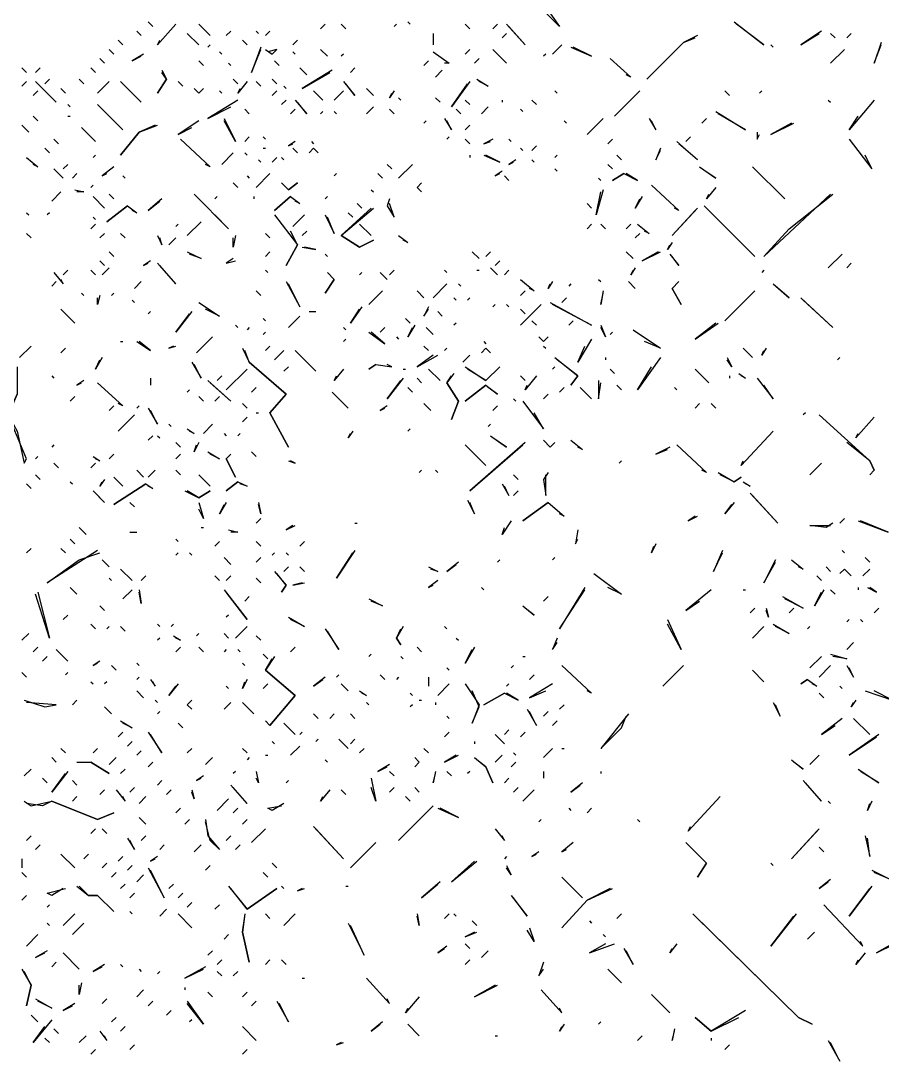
# Model space of a CAD drawing. Extents: x 1 to 2775, y -31 to 2075.
# Drawn here: x 1580.4 to 1642.9, y 536.1 to 611.1 of the extents above; entities that cross this region are included whole.
import ezdxf

# ---------------------------------------------------------------- set-up
doc = ezdxf.new("R2010")
doc.units = 0
doc.layers.add('LINEWORK', color=4, linetype='CONTINUOUS')

msp = doc.modelspace()

# ---------------------------------------------------------------- linework, layer by layer
at = {"layer": 'LINEWORK'}
for points in [[(1617.8333, 612.1667), (1618.6667, 611.8333), (1619.5, 610.6667), (1618, 612.1667)], [(1589.6667, 611), (1590, 610.6667)], [(1591.6667, 610.8333), (1590.3333, 609.3333), (1590.5, 609.6667)], [(1593.3333, 610.8333), (1594.1667, 610)], [(1602.5, 610.8333), (1602.1667, 610.5)], [(1603.6667, 610.8333), (1604, 610.5)], [(1607.6667, 610.8333), (1607.5, 610.6667)], [(1608.5, 611), (1608.6667, 610.8333)], [(1612.6667, 610.8333), (1613, 610.5)], [(1615, 610.8333), (1614.6667, 610.5)], [(1615.6667, 610.8333), (1617, 609.3333), (1615.8333, 610.6667)], [(1632.1667, 611), (1634.3333, 609.3333), (1632.3333, 610.8333)], [(1588.8333, 610.3333), (1589.1667, 610)], [(1592.5, 610.1667), (1593.3333, 609.3333)], [(1595.6667, 610.3333), (1595.3333, 610)], [(1597.5, 610.3333), (1597.6667, 610.1667)], [(1598.5, 610.3333), (1598.1667, 610)], [(1610.3333, 610.1667), (1610.3333, 609.3333)], [(1615.6667, 610.1667), (1615.3333, 609.8333)], [(1629.5, 610), (1628.5, 609.5), (1625.8333, 606.8333), (1628.5, 609.5), (1629.3333, 609.8333)], [(1638.5, 610.3333), (1637, 609.3333), (1638.3333, 610.1667)], [(1639.1667, 610.1667), (1639.5, 609.8333)], [(1640.6667, 610.1667), (1640.3333, 609.8333)], [(1586.8333, 609), (1587.1667, 608.6667)], [(1587.5, 609.6667), (1587.8333, 609.3333)], [(1594.1667, 609.3333), (1594, 609.1667)], [(1596.5, 609.6667), (1596.8333, 609.3333)], [(1597.8333, 609.1667), (1597.1667, 607.3333), (1597.8333, 609)], [(1598.1667, 609), (1598.6667, 608.6667), (1599, 609), (1598.3333, 608.8333)], [(1600.5, 609.6667), (1600.1667, 609.3333)], [(1602.1667, 609), (1602.6667, 608.5)], [(1613, 609), (1612.6667, 608.6667)], [(1614.6667, 609), (1615.6667, 608)], [(1619.6667, 609.3333), (1619, 608.6667)], [(1620.3333, 609.1667), (1621.8333, 608.5), (1620.5, 609.1667)], [(1634.8333, 609.3333), (1635, 609.1667)], [(1640.1667, 609), (1639.1667, 608)], [(1642.8333, 609.5), (1642.3333, 608), (1642.8333, 609.3333)], [(1586.1667, 608.3333), (1586.5, 608)], [(1589.3333, 608.6667), (1588.5, 608.1667), (1589.1667, 608.5)], [(1594.8333, 608.8333), (1595, 608.6667)], [(1600.1667, 608.8333), (1600.3333, 608.6667)], [(1603.8333, 608.6667), (1603.6667, 608.5)], [(1610.3333, 608.8333), (1611.5, 608), (1611.1667, 608)], [(1613.6667, 608.3333), (1613.3333, 608)], [(1618.5, 608.6667), (1618.3333, 608.5)], [(1623.1667, 608.3333), (1624.6667, 607), (1624.3333, 607.1667)], [(1580.5, 607.6667), (1580.8333, 607.3333)], [(1581.8333, 607.6667), (1581.5, 607.3333)], [(1585.5, 607.6667), (1585.8333, 607.3333)], [(1590.6667, 607.5), (1591, 606.8333), (1590.3333, 605.8333), (1591, 606.8333), (1590.6667, 607.3333)], [(1593.3333, 608.1667), (1593.6667, 607.8333)], [(1595.5, 608), (1595.6667, 607.8333)], [(1598.8333, 608.1667), (1599.1667, 607.8333)], [(1600.6667, 607.6667), (1601.1667, 607.1667)], [(1603, 607.5), (1600.8333, 606.1667), (1602.8333, 607.3333)], [(1604.6667, 607.6667), (1604.3333, 607.3333)], [(1610, 608.1667), (1609.6667, 607.8333)], [(1611, 607.5), (1610.5, 607)], [(1582.5, 606.8333), (1582.1667, 606.5)], [(1584.6667, 606.8333), (1585, 606.5)], [(1595.8333, 606.8333), (1596.1667, 606.5)], [(1598.6667, 606.8333), (1599, 606.5)], [(1613.5, 606.8333), (1614.3333, 606.3333), (1613.6667, 606.6667)], [(1580.8333, 606.6667), (1580.5, 606.3333)], [(1581.6667, 606), (1581.3333, 605.6667)], [(1581.5, 606.6667), (1583, 605.1667)], [(1583.3333, 606.1667), (1583.6667, 605.8333)], [(1586.8333, 606.6667), (1586, 605.8333)], [(1587.6667, 606.6667), (1589.1667, 605.1667)], [(1591.8333, 606.6667), (1592.1667, 606.3333)], [(1593, 606.1667), (1593.3333, 605.8333), (1593.6667, 606.1667), (1593.3333, 605.8333)], [(1594.8333, 606), (1595, 605.8333)], [(1596.8333, 606.6667), (1596.1667, 605.8333), (1596.3333, 606.1667)], [(1597.5, 606.6667), (1597.8333, 606.3333)], [(1599, 606), (1598.6667, 605.6667)], [(1599.5, 606.3333), (1599.6667, 606.1667)], [(1601.6667, 606), (1602.3333, 605.3333)], [(1603.8333, 606), (1603.1667, 605.3333)], [(1603.8333, 606.6667), (1604.6667, 605.6667), (1604, 606.5)], [(1605.5, 606.1667), (1606, 605.6667)], [(1607.5, 606), (1607.1667, 605.5), (1607.3333, 605.8333)], [(1613, 606.6667), (1611.6667, 604.8333), (1612.8333, 606.5)], [(1619.1667, 606), (1619.3333, 605.8333)], [(1625.3333, 606), (1623.5, 604.1667)], [(1631.5, 606), (1631.8333, 605.6667)], [(1634.1667, 606), (1634, 605.8333)], [(1596.1667, 605.3333), (1594, 604), (1595.6667, 604.8333)], [(1599.6667, 605.3333), (1599.3333, 605)], [(1600.3333, 605.3333), (1601.1667, 604.3333), (1600.5, 605.1667)], [(1607.8333, 605.5), (1608, 605.3333)], [(1610.5, 605.5), (1610.8333, 605.1667)], [(1612.6667, 605.3333), (1613, 605)], [(1615.3333, 605.3333), (1615.3333, 605.1667)], [(1617.5, 605.3333), (1617.8333, 605)], [(1639, 605.3333), (1639.1667, 605.1667)], [(1642.3333, 605.3333), (1640.5, 603.1667), (1641.1667, 604.1667)], [(1583.8333, 605), (1584, 604.8333)], [(1586, 605), (1587.8333, 603.1667)], [(1596.6667, 604.6667), (1597, 604.3333)], [(1600.3333, 604.6667), (1600, 604.3333)], [(1602.3333, 604.5), (1602.1667, 604.3333)], [(1603.1667, 604.5), (1603.3333, 604.3333)], [(1606, 604.8333), (1605.5, 604.3333)], [(1607.1667, 604.6667), (1607.5, 604.3333)], [(1612, 604.6667), (1612.3333, 604.3333)], [(1614.3333, 604.8333), (1613.8333, 604.3333)], [(1616.6667, 604.6667), (1616.8333, 604.5)], [(1630.8333, 604.5), (1633, 603.1667), (1631, 604.3333)], [(1581.3333, 604.1667), (1581.6667, 603.8333)], [(1583.8333, 604.1667), (1584, 604.1667)], [(1593.3333, 603.8333), (1591.8333, 602.8333), (1592.8333, 603.3333)], [(1595.1667, 604), (1596, 602.3333), (1595.1667, 603.8333)], [(1609.8333, 603.8333), (1609.6667, 603.6667)], [(1611.1667, 604), (1611.6667, 603.1667), (1611.3333, 603.8333)], [(1619.8333, 603.8333), (1620, 603.6667)], [(1622.6667, 604), (1621.5, 602.8333)], [(1626, 604), (1626.5, 603.1667), (1626.1667, 603.8333)], [(1630.1667, 604), (1629.8333, 603.6667)], [(1580.5, 603.5), (1581, 603)], [(1584.8333, 603.3333), (1585.8333, 602.3333)], [(1590.1667, 603.5), (1589, 603), (1587.6667, 601.3333), (1589, 603), (1590.3333, 603.5)], [(1613, 603.5), (1612.6667, 603.1667)], [(1633.8333, 603), (1633.8333, 602.5), (1634, 602.8333)], [(1636.3333, 603.6667), (1634.8333, 602.8333), (1636.5, 603.6667)], [(1582.8333, 602.5), (1583.1667, 602.1667)], [(1592, 602.5), (1594.1667, 600.5), (1593.8333, 600.6667)], [(1597, 602.6667), (1596.6667, 602.3333)], [(1598, 602.6667), (1598.1667, 602.5)], [(1600.3333, 602.3333), (1599.8333, 602), (1600.1667, 602.1667)], [(1601.5, 602.3333), (1601.6667, 602.1667)], [(1611.5, 602.6667), (1611.3333, 602.5)], [(1612.6667, 602.5), (1613, 602.1667)], [(1614.6667, 602.5), (1614, 602.1667), (1614.5, 602.3333)], [(1615.8333, 602.5), (1616, 602.3333)], [(1623.3333, 602.5), (1623, 602.1667)], [(1628, 602.3333), (1629.5, 601), (1628.1667, 602.1667)], [(1629, 602.6667), (1628.6667, 602.3333)], [(1640.5, 602.5), (1642.1667, 600.3333), (1641.6667, 601.3333)], [(1582.1667, 601.8333), (1582.5, 601.5)], [(1595.8333, 601.5), (1595, 600.6667)], [(1596.6667, 601.5), (1596.8333, 601.3333)], [(1598, 601.8333), (1598.1667, 601.8333)], [(1600.1667, 601.8333), (1600.5, 601.5)], [(1601.6667, 601.8333), (1601.3333, 601.5), (1601.6667, 601.8333), (1602, 601.5)], [(1616.6667, 601.8333), (1616.8333, 601.6667)], [(1617.8333, 602), (1617.5, 601.6667)], [(1626.8333, 601.8333), (1626.5, 601), (1626.8333, 601.6667)], [(1580.8333, 601.1667), (1581.6667, 600.5), (1581.3333, 600.6667)], [(1585.8333, 601.3333), (1585.6667, 601.1667)], [(1597.6667, 601), (1597.8333, 600.8333)], [(1599, 601.1667), (1598.6667, 600.8333)], [(1599.3333, 601.1667), (1599.5, 601)], [(1613, 601.3333), (1613, 601.1667)], [(1614, 601.3333), (1615.1667, 600.8333), (1614.1667, 601.3333)], [(1616.3333, 601), (1615.8333, 600.6667), (1616.1667, 600.8333)], [(1617.5, 601), (1617.6667, 600.8333)], [(1619.3333, 601.3333), (1619.1667, 601.1667)], [(1623.6667, 601.3333), (1624, 601)], [(1582.8333, 600.3333), (1583.5, 599.6667), (1583, 600.1667)], [(1583.8333, 600.6667), (1583.5, 600.3333)], [(1584.5, 600), (1584.1667, 599.6667)], [(1587.1667, 600.5), (1586.3333, 599.8333), (1586.6667, 600)], [(1598.5, 600), (1597.5, 599)], [(1603.3333, 600), (1603.1667, 599.8333)], [(1606.3333, 600), (1606.6667, 599.6667)], [(1607, 600.6667), (1607.3333, 600.3333)], [(1608.8333, 600.6667), (1607.8333, 599.6667)], [(1615.3333, 600.1667), (1614.8333, 599.8333), (1615.1667, 600)], [(1619.1667, 600.3333), (1619.3333, 600.1667)], [(1623, 600.6667), (1623.3333, 600.3333)], [(1624.1667, 600), (1623.3333, 599.5), (1624.1667, 600), (1625.1667, 599.5), (1624.3333, 600)], [(1629.6667, 600.5), (1630.8333, 599.6667), (1629.8333, 600.3333)], [(1633.5, 600.5), (1635.8333, 598.1667)], [(1587.8333, 599.8333), (1588, 599.6667)], [(1595.8333, 599.3333), (1596.1667, 599)], [(1596.8333, 599.8333), (1597, 599.6667)], [(1599.3333, 599.3333), (1599.8333, 598.8333), (1600.5, 599.3333), (1599.8333, 598.8333)], [(1609.5, 599.3333), (1609.1667, 599), (1609.5, 598.6667), (1609.1667, 599)], [(1615.5, 599.8333), (1615.8333, 599.5)], [(1622.3333, 599.6667), (1622.5, 599.5)], [(1583.3333, 598.6667), (1582.6667, 598)], [(1584.3333, 598.8333), (1585, 598.6667), (1584.5, 598.6667)], [(1585.6667, 599.1667), (1585.5, 599)], [(1586.8333, 598.5), (1587.1667, 598.1667)], [(1593, 598.5), (1595.5, 596), (1594.5, 597)], [(1605.8333, 598.8333), (1606, 598.6667)], [(1622.6667, 598.8333), (1622.1667, 597), (1622.5, 598.6667)], [(1626.1667, 599.1667), (1628.1667, 597.3333), (1627.8333, 597.5)], [(1630.8333, 599), (1630.1667, 598.1667), (1630.3333, 598.5)], [(1639.1667, 598.5), (1634.3333, 594), (1636.1667, 596), (1639.3333, 598.5)], [(1585.6667, 598.3333), (1586.5, 597.5)], [(1590.6667, 598.1667), (1589.6667, 597.3333), (1590.5, 598)], [(1594.6667, 598.3333), (1594.5, 598.1667)], [(1597.3333, 598.3333), (1597.3333, 598.1667)], [(1600, 598.3333), (1598.8333, 597.3333), (1600, 598.3333), (1600.6667, 597.8333), (1600.3333, 598)], [(1602.6667, 598.3333), (1602.5, 598.1667)], [(1604.8333, 597.8333), (1605.1667, 597.5)], [(1607.1667, 598.1667), (1607, 597.6667), (1607.5, 596.8333), (1607.1667, 597.8333)], [(1621.5, 597.8333), (1621.8333, 597.5)], [(1625.5, 598.3333), (1625, 597.5), (1625.3333, 598.1667)], [(1580.8333, 597.1667), (1581, 597)], [(1582.5, 597.1667), (1582.3333, 597)], [(1588.1667, 597.6667), (1586.6667, 596.5), (1588.1667, 597.6667), (1588.8333, 597.1667), (1588.5, 597.3333)], [(1598.8333, 597), (1600.5, 594.8333), (1599.6667, 593.3333), (1600.5, 594.8333), (1600, 595.8333)], [(1601, 597), (1600.1667, 596.1667)], [(1602.5, 597), (1603.1667, 595.6667), (1602.6667, 596.8333)], [(1605.8333, 597.5), (1603.6667, 595.5), (1605, 594.6667), (1606, 595.1667), (1605, 594.6667), (1603.6667, 595.5), (1606, 597.5)], [(1604.1667, 597.1667), (1604.5, 596.8333)], [(1629.5, 597.5), (1627.6667, 595.5), (1629.3333, 597.3333)], [(1630, 597.6667), (1633.6667, 594)], [(1585.8333, 596.3333), (1585.5, 596)], [(1585.6667, 596.8333), (1585.8333, 596.6667)], [(1591.8333, 596.3333), (1591.6667, 596.1667)], [(1593.5, 596.5), (1592.5, 595.5)], [(1605, 596.3333), (1605.8333, 595.5)], [(1621.8333, 596.3333), (1621.5, 596)], [(1622.5, 596.3333), (1622.8333, 596)], [(1624.6667, 596.3333), (1624.3333, 596)], [(1625.1667, 596.3333), (1626, 595.6667), (1625.6667, 595.8333)], [(1580.8333, 595.6667), (1581.1667, 595.3333)], [(1586.5, 595.6667), (1586.1667, 595.3333)], [(1587.6667, 595.6667), (1588, 595.3333)], [(1590.3333, 595.5), (1590.6667, 594.8333), (1590.5, 595.3333)], [(1596, 595.5), (1595.8333, 594.6667), (1595.8333, 595.3333)], [(1598.1667, 595.6667), (1598.5, 595.3333)], [(1601.1667, 595.8333), (1600.8333, 595.5)], [(1607.8333, 595.5), (1608.5, 595), (1608.1667, 595.1667)], [(1625.3333, 595.6667), (1625, 595.3333)], [(1591.6667, 595.3333), (1591.1667, 594.8333)], [(1627.6667, 595), (1627.3333, 594.5), (1627.5, 594.8333)], [(1586.8333, 594.3333), (1587.1667, 594)], [(1592.5, 594.3333), (1593.5, 593.8333), (1592.6667, 594.1667)], [(1598.5, 594.3333), (1598.1667, 594)], [(1600.8333, 594.6667), (1601.8333, 594.5), (1601, 594.6667)], [(1602.5, 594.1667), (1602.6667, 594)], [(1613.1667, 594.3333), (1613.6667, 593.8333)], [(1614.5, 594.3333), (1614.1667, 594)], [(1624.3333, 594.3333), (1624.8333, 593.8333)], [(1626.6667, 594.3333), (1625.5, 593.6667), (1626.8333, 594.3333)], [(1627.5, 594.1667), (1628.1667, 593.3333), (1627.6667, 594)], [(1640, 594.1667), (1639, 593.1667)], [(1586.1667, 593.6667), (1586.5, 593.3333)], [(1589.8333, 593.6667), (1589.3333, 593.3333), (1589.6667, 593.5)], [(1590.3333, 593.5), (1591.6667, 592), (1590.5, 593.3333)], [(1595.8333, 593.8333), (1595.3333, 593.5), (1596, 593.6667)], [(1615.1667, 593.6667), (1614.8333, 593.3333)], [(1640.6667, 593.5), (1640.3333, 593.1667)], [(1582.8333, 592.8333), (1583.5, 592), (1583.3333, 592.3333)], [(1583.8333, 593), (1583.5, 592.6667)], [(1585.5, 593), (1585.8333, 592.6667)], [(1586.8333, 593.1667), (1586.3333, 592.6667)], [(1598.1667, 593), (1598.3333, 592.8333)], [(1602.6667, 592.8333), (1603.1667, 592.3333), (1602.5, 591.3333), (1603.1667, 592.3333)], [(1605.1667, 592.8333), (1605, 592.6667)], [(1606.5, 592.8333), (1607, 592.3333)], [(1607.5, 593), (1607.1667, 592.6667)], [(1611.1667, 593), (1611.3333, 592.8333)], [(1613.5, 593), (1613.6667, 593)], [(1614.5, 593.1667), (1615, 592.6667)], [(1615.8333, 593), (1615.5, 592.6667)], [(1625, 593.1667), (1624.6667, 592.6667), (1624.8333, 593)], [(1634.3333, 593), (1634.1667, 592.8333)], [(1583, 592.1667), (1582.6667, 591.8333)], [(1589.1667, 592.1667), (1588.6667, 591.6667)], [(1599.6667, 592.1667), (1600.6667, 590.3333), (1599.8333, 592)], [(1611.3333, 592), (1610.3333, 591)], [(1612.1667, 592), (1612.3333, 591.8333)], [(1616.6667, 592.3333), (1617.6667, 591.5), (1617.3333, 591.6667)], [(1619, 592.1667), (1618.6667, 591.6667), (1618.8333, 592)], [(1620.3333, 592), (1620.1667, 591.8333)], [(1622.3333, 592.3333), (1622.5, 592.1667)], [(1624.5, 592.1667), (1625, 591.6667)], [(1628.1667, 592.1667), (1627.6667, 591.6667), (1628.3333, 590.5), (1627.6667, 591.6667)], [(1635, 592), (1636.1667, 591), (1635.1667, 591.8333)], [(1584.8333, 591.3333), (1585, 591.1667)], [(1586.1667, 591.1667), (1586, 590.5), (1586, 591)], [(1587.1667, 591.3333), (1587, 591.1667)], [(1597.5, 591.5), (1597.8333, 591.1667)], [(1606.6667, 591.5), (1605.6667, 590.5)], [(1609.1667, 591.5), (1609.6667, 591)], [(1611.8333, 591), (1612, 590.8333)], [(1613, 591), (1612.8333, 590.8333)], [(1617, 591.5), (1616.6667, 591.1667)], [(1620, 591), (1619.6667, 590.6667)], [(1622.6667, 591.5), (1622.5, 590.5), (1622.6667, 591.3333)], [(1633.6667, 591.5), (1631.5, 589.3333)], [(1637, 591), (1639.3333, 588.8333), (1637.1667, 590.8333)], [(1588.5, 590.8333), (1588.6667, 590.6667)], [(1593.3333, 590.6667), (1594.8333, 589.6667), (1593.8333, 590.1667)], [(1605.1667, 590.3333), (1604.3333, 589.1667), (1605, 590.1667)], [(1610, 590.3333), (1609.6667, 589.6667), (1610, 590.1667)], [(1614.8333, 590.5), (1614.6667, 590.3333)], [(1615.6667, 590.5), (1615.8333, 590.3333)], [(1618.1667, 590.5), (1616.6667, 589)], [(1618.8333, 590.6667), (1621.8333, 589), (1619, 590.5)], [(1583.3333, 590.1667), (1584.3333, 589.1667)], [(1589.8333, 590), (1589.6667, 589.8333)], [(1592.8333, 590), (1591.6667, 588.5), (1592.6667, 589.8333)], [(1598, 589.5), (1598.1667, 589.3333)], [(1600.6667, 589.6667), (1599.8333, 588.8333)], [(1601.3333, 590), (1601.8333, 590)], [(1608.3333, 589.5), (1608.6667, 589.1667)], [(1610.6667, 590), (1611, 589.6667)], [(1616.6667, 590.1667), (1617, 589.8333)], [(1596, 589), (1596.1667, 588.8333)], [(1597, 588.8333), (1596.8333, 588.6667)], [(1603.8333, 588.8333), (1604, 588.6667)], [(1606.8333, 588.8333), (1606.5, 588.5)], [(1609, 589), (1608.5, 588.1667), (1608.8333, 588.8333)], [(1609.8333, 588.8333), (1610.3333, 588.3333)], [(1612, 589.1667), (1611.8333, 589)], [(1617.5, 589.3333), (1617.8333, 589)], [(1620.5, 589.3333), (1620.1667, 589)], [(1622.5, 589), (1622.8333, 588.1667), (1622.5, 588.8333)], [(1630.8333, 589.1667), (1629.3333, 588), (1631, 589.1667)], [(1594.3333, 588.1667), (1593.1667, 587)], [(1598.1667, 588.5), (1598, 588.3333)], [(1604, 588), (1603.8333, 587.8333)], [(1605.6667, 588.5), (1606.8333, 587.6667), (1605.8333, 588.5)], [(1607.6667, 588.1667), (1607.8333, 588)], [(1618, 588.1667), (1618.3333, 587.8333), (1618.6667, 588.1667), (1618.3333, 587.8333)], [(1621.8333, 588), (1620.8333, 586.3333), (1621.3333, 587.5)], [(1623.3333, 588.5), (1623.1667, 588.3333)], [(1624.8333, 588.6667), (1626.8333, 587.3333), (1625.6667, 587.8333)], [(1581.1667, 587.5), (1580.3333, 586.6667)], [(1583.6667, 587.3333), (1583.3333, 587)], [(1587.6667, 587.8333), (1587.8333, 587.8333)], [(1588.8333, 587.8333), (1589.8333, 587.1667), (1589, 587.8333)], [(1591.5, 587.5), (1591.1667, 587.3333), (1591.6667, 587.5)], [(1596.5, 587.3333), (1597, 586.3333), (1599.6667, 584), (1598.5, 582.6667), (1599.8333, 580.1667), (1598.5, 582.6667), (1599.6667, 584), (1597, 586.3333), (1596.6667, 587.1667)], [(1598.5, 587.5), (1598.1667, 587.1667)], [(1609.6667, 587.5), (1610, 587.1667)], [(1611.3333, 587.3333), (1611.1667, 587.1667)], [(1614.1667, 587.3333), (1613.8333, 587), (1614.1667, 587.3333), (1614.5, 587)], [(1614, 587.8333), (1614.1667, 587.6667)], [(1618.3333, 587.5), (1618.5, 587.3333)], [(1632.8333, 587.3333), (1633.5, 586.6667)], [(1634.5, 587.3333), (1634.1667, 586.8333), (1634.3333, 587.1667)], [(1586.3333, 586.6667), (1585.8333, 585.8333), (1586.1667, 586.5)], [(1599.5, 587.1667), (1598.8333, 586.5)], [(1600.3333, 587.1667), (1601.8333, 585.6667)], [(1610.3333, 586.8333), (1609.1667, 586), (1610.6667, 586.8333)], [(1613, 586.8333), (1612.5, 586.3333)], [(1619.1667, 586.6667), (1620.8333, 585.3333), (1620.3333, 584.6667), (1620.8333, 585.3333), (1619.3333, 586.5)], [(1622.8333, 586.6667), (1622.8333, 586.5)], [(1626.8333, 586.6667), (1625.1667, 584.3333), (1626.1667, 586)], [(1631.6667, 586.6667), (1632, 586), (1631.6667, 586.5)], [(1639.8333, 586.6667), (1639.6667, 586.5)], [(1580.1667, 586), (1580.1667, 584), (1579.5, 582.5), (1580.1667, 581.3333), (1580.6667, 579), (1580.8333, 579.3333), (1579.5, 582.5), (1580.1667, 584)], [(1592.8333, 586.3333), (1593.5, 585.1667), (1593, 586.1667)], [(1596.8333, 585.8333), (1595.3333, 584.3333)], [(1599.8333, 586), (1599.5, 585.6667)], [(1603.8333, 585.8333), (1603.1667, 585), (1603.3333, 585.3333)], [(1606.1667, 586.1667), (1605.6667, 585.8333), (1606.1667, 586.1667), (1607.3333, 586), (1607, 586.1667)], [(1608.1667, 585.8333), (1608.3333, 585.8333)], [(1610, 585.8333), (1610.8333, 585)], [(1612.6667, 586), (1614.1667, 585), (1615.1667, 586), (1614.1667, 585), (1612.8333, 585.8333)], [(1619.1667, 586), (1619, 585.8333)], [(1623.1667, 585.8333), (1623.5, 585.5)], [(1629.3333, 585.8333), (1630.3333, 584.8333)], [(1582.6667, 585.3333), (1582.8333, 585.1667)], [(1585, 585), (1584.5, 584.6667), (1584.8333, 584.8333)], [(1589.8333, 585.1667), (1589.8333, 584.6667)], [(1594, 585), (1595.6667, 583.5), (1594.1667, 584.8333)], [(1595, 585.3333), (1594.6667, 585)], [(1608.1667, 585.1667), (1607, 583.6667), (1608, 585)], [(1609.1667, 585.1667), (1609.5, 584.8333)], [(1611.8333, 585.5), (1611.3333, 584.8333), (1612.1667, 583.5), (1611.6667, 582.1667), (1612.1667, 583.5), (1611.3333, 584.8333), (1611.6667, 585.3333)], [(1616.6667, 585.3333), (1617, 585)], [(1617.8333, 585.3333), (1617, 584.3333), (1617.1667, 584.6667)], [(1622.3333, 585), (1622.3333, 583.6667), (1622.5, 584.8333)], [(1631.8333, 585.3333), (1631.8333, 585.1667)], [(1632.5, 585.5), (1633, 585.1667), (1632.6667, 585.3333)], [(1633.8333, 585.1667), (1635, 583.6667), (1634.3333, 584.6667)], [(1586, 584.8333), (1587.8333, 583.1667), (1587.5, 583.3333)], [(1592.6667, 584.3333), (1592.5, 584.1667)], [(1597.5, 584.5), (1597.1667, 584.1667)], [(1608.5, 584.5), (1608.8333, 584.1667)], [(1614.1667, 584.6667), (1612.6667, 583.5), (1614.1667, 584.6667), (1615, 584), (1614.3333, 584.5)], [(1619.8333, 584.5), (1619.5, 584.1667)], [(1621, 584.5), (1621.8333, 583.6667)], [(1623.6667, 584.6667), (1624, 584.3333)], [(1627.8333, 584.5), (1628, 584.3333)], [(1584.3333, 583.8333), (1584, 583.5)], [(1593.3333, 583.8333), (1593.6667, 583.5)], [(1594.8333, 583.8333), (1594.5, 583.5)], [(1603, 584.1667), (1604.1667, 583)], [(1616.1667, 583.6667), (1616.3333, 583.5)], [(1616.8333, 583.5), (1618.3333, 581.5), (1617.6667, 582.6667)], [(1618.6667, 584), (1618.3333, 583.6667)], [(1587.1667, 583.1667), (1586.8333, 582.8333)], [(1589, 583.1667), (1588.8333, 583)], [(1589.6667, 583), (1590.3333, 581.8333), (1589.8333, 582.8333)], [(1596.5, 583.3333), (1596.8333, 583)], [(1607, 583.1667), (1606.5, 582.8333), (1606.8333, 583)], [(1609.6667, 583.3333), (1610.1667, 582.8333)], [(1615, 583.1667), (1614.6667, 582.8333)], [(1629.6667, 583.3333), (1629.3333, 583)], [(1630.5, 583.3333), (1630.8333, 583)], [(1588.6667, 582.5), (1587.5, 581.3333)], [(1596.8333, 582.3333), (1596.5, 582)], [(1597.5, 582.6667), (1597.6667, 582.6667)], [(1637.3333, 582.6667), (1637.1667, 582.5)], [(1638.3333, 582.5), (1642, 579.1667), (1642.3333, 578.5), (1642, 578.1667), (1642.3333, 578.5), (1642, 579.1667), (1640.3333, 580.5)], [(1642.3333, 582.3333), (1641, 580.8333), (1641.1667, 581.1667)], [(1591.1667, 581.8333), (1591.3333, 581.6667)], [(1592.5, 581.5), (1593, 581.1667), (1592.6667, 581.3333)], [(1594.3333, 581.8333), (1593.6667, 581.1667)], [(1604.5, 581.3333), (1604.1667, 580.8333), (1604.3333, 581.1667)], [(1608.6667, 581.5), (1608.5, 581.3333)], [(1614.5, 581.8333), (1614.3333, 581.6667)], [(1635, 581.3333), (1632.6667, 578.8333), (1632.8333, 579.1667)], [(1590, 581), (1589.6667, 580.6667)], [(1590.3333, 581), (1590.5, 580.8333)], [(1591.6667, 580.5), (1592, 580.1667)], [(1593.3333, 580.5), (1593, 579.8333), (1593.1667, 580.3333)], [(1595.1667, 581.1667), (1595.3333, 581)], [(1596.3333, 581.1667), (1596.1667, 581)], [(1617, 580.5), (1613, 577), (1616.8333, 580.3333)], [(1614.5, 581), (1615.6667, 580.1667), (1614.6667, 580.8333)], [(1618.3333, 580.6667), (1618.8333, 580.1667), (1619.1667, 580.5), (1618.8333, 580.1667)], [(1620.3333, 580.6667), (1621.1667, 580), (1620.8333, 580.1667)], [(1582.8333, 580.3333), (1582.6667, 580.1667)], [(1594, 579.8333), (1594.8333, 579.3333), (1594.1667, 579.6667)], [(1597.1667, 579.8333), (1597.5, 579.5)], [(1612.6667, 580.3333), (1614.1667, 578.8333)], [(1627.5, 580.1667), (1626.5, 579.6667), (1627.3333, 580)], [(1628, 580.3333), (1630.1667, 578.3333), (1629.8333, 578.5)], [(1581.6667, 579.5), (1581.5, 579.3333)], [(1582.8333, 579), (1583.1667, 578.6667)], [(1585.8333, 579), (1585.5, 578.6667)], [(1585.6667, 579.5), (1586.1667, 579.1667), (1585.8333, 579.3333)], [(1587.1667, 579.6667), (1586.8333, 579.3333)], [(1592, 579.6667), (1591.6667, 579.3333)], [(1595.6667, 579.6667), (1595.3333, 579.3333), (1596, 578), (1595.3333, 579.3333)], [(1599.8333, 579.1667), (1600.3333, 579), (1600, 579.1667)], [(1624, 579.1667), (1623.8333, 579)], [(1638.5, 579), (1637.6667, 578.1667)], [(1588.8333, 578.5), (1589.3333, 578)], [(1590.1667, 578.5), (1589.6667, 578)], [(1591.6667, 578.5), (1592, 578.1667)], [(1609.5, 578.5), (1609.3333, 578.3333)], [(1610.5, 578.5), (1610.6667, 578.3333)], [(1618.6667, 578.3333), (1618.3333, 577.8333), (1618.5, 576.6667), (1618.5, 578.1667)], [(1631, 578.3333), (1632.1667, 577.6667), (1632.6667, 578), (1632.1667, 577.6667), (1631.1667, 578.1667)], [(1580.8333, 577.5), (1581.1667, 577.1667)], [(1581.5, 578.1667), (1581.8333, 577.8333)], [(1584, 577.6667), (1584.1667, 577.5)], [(1586.5, 577.8333), (1586.1667, 577.3333), (1586.3333, 577.6667)], [(1587.1667, 578), (1587.8333, 577.3333)], [(1589.5, 577.5), (1587.1667, 576), (1589.5, 577.5), (1590, 577.1667), (1589.6667, 577.3333)], [(1593.3333, 578.1667), (1594.1667, 577.3333)], [(1596.1667, 577.6667), (1595.3333, 577), (1596.1667, 577.6667), (1596.8333, 577.3333), (1596.3333, 577.5)], [(1615.3333, 577.5), (1615.8333, 576.6667), (1615.5, 577.3333)], [(1616.1667, 578.1667), (1616.5, 577.8333)], [(1632.8333, 577.6667), (1633.3333, 577.3333), (1633, 577.5)], [(1585.6667, 577), (1586.5, 576.1667), (1585.8333, 576.8333)], [(1592.3333, 577), (1593.3333, 576.5), (1594.1667, 577), (1593.3333, 576.5), (1592.5, 577)], [(1616.5, 577), (1616.1667, 576.6667)], [(1633.3333, 576.8333), (1635.3333, 574.6667), (1633.5, 576.6667)], [(1588.3333, 576.1667), (1588.6667, 575.8333)], [(1593.3333, 576.1667), (1593.6667, 575), (1593.3333, 575.6667)], [(1595.3333, 576.1667), (1594.8333, 575.3333), (1595.1667, 576)], [(1597.6667, 576.1667), (1597.8333, 575.3333), (1597.6667, 576)], [(1612.8333, 576.3333), (1613.3333, 575.3333), (1613, 576.1667)], [(1618.6667, 576.1667), (1616.8333, 574.8333), (1618.6667, 576.1667), (1619.8333, 575.1667), (1619.5, 575.3333)], [(1632.1667, 576.1667), (1631.5, 575.3333), (1632, 576)], [(1597.8333, 575), (1597.5, 574.6667)], [(1600.1667, 574.5), (1599.6667, 574.1667), (1600.3333, 574.5)], [(1604.6667, 574.6667), (1604.8333, 574.6667)], [(1616, 574.8333), (1615.3333, 573.8333), (1615.5, 574.3333)], [(1629.3333, 575.1667), (1628.8333, 574.8333), (1629.5, 575.1667)], [(1639.3333, 574.6667), (1638.8333, 574.3333), (1637.6667, 574.5), (1639.1667, 574.5)], [(1640.1667, 575), (1639.8333, 574.6667)], [(1641.1667, 574.8333), (1643.3333, 574), (1641.3333, 574.8333)], [(1584.6667, 574.3333), (1585.1667, 573.8333)], [(1588.3333, 574), (1588.8333, 574)], [(1593.5, 574.3333), (1593.6667, 574.3333)], [(1595.5, 574.1667), (1596.1667, 574), (1595.6667, 574)], [(1620.8333, 574.1667), (1620.6667, 573.1667), (1620.8333, 573.5)], [(1584, 573.5), (1584.3333, 573.1667)], [(1591.6667, 573.5), (1591.8333, 573.3333)], [(1594.8333, 573.3333), (1594.5, 573)], [(1597.5, 573.3333), (1597.8333, 573)], [(1601, 573.3333), (1600.6667, 573)], [(1626.5, 573.1667), (1626.1667, 572.5), (1626.3333, 573)], [(1581.1667, 572.8333), (1580.8333, 572.5)], [(1586, 572.6667), (1582.3333, 570.3333), (1584.6667, 572), (1586.1667, 572.5)], [(1583.3333, 572.8333), (1583.6667, 572.5)], [(1591.8333, 572.5), (1591.6667, 572.3333)], [(1592.6667, 572.5), (1592.8333, 572.3333)], [(1598.8333, 572.5), (1598.6667, 572.3333)], [(1599.6667, 572.5), (1599.8333, 572.3333)], [(1604.6667, 572.6667), (1603.3333, 570.6667), (1604.5, 572.5)], [(1631.3333, 572.6667), (1630.6667, 571.1667), (1631.3333, 572.5)], [(1640, 572.6667), (1640.1667, 572.5)], [(1586.3333, 572), (1586.8333, 571.5)], [(1595.1667, 572.1667), (1595.6667, 571.6667)], [(1597.8333, 572.1667), (1597.5, 571.8333)], [(1599.8333, 571.5), (1599.5, 571.1667)], [(1600.6667, 571.5), (1601, 571.1667)], [(1610, 571.5), (1610.6667, 571.1667), (1610.1667, 571.3333)], [(1612.1667, 571.8333), (1611.3333, 571.1667), (1612, 571.6667)], [(1615.1667, 572), (1615, 571.8333)], [(1619.1667, 572.1667), (1619, 572)], [(1635.1667, 572), (1634.3333, 570.3333), (1635.1667, 571.8333)], [(1636.3333, 572), (1637.1667, 571.3333), (1636.8333, 571.5)], [(1638.8333, 571.5), (1639.1667, 571.1667)], [(1641.6667, 572.1667), (1642, 571.8333)], [(1587.6667, 571.3333), (1588.5, 570.5)], [(1589.5, 570.8333), (1589.1667, 570.5)], [(1594.5, 570.8333), (1594.8333, 570.5)], [(1595.6667, 570.8333), (1595.3333, 570.5)], [(1598.8333, 571.1667), (1599.6667, 570.1667), (1599.3333, 569.6667), (1599.6667, 570.1667), (1599, 571)], [(1622, 571), (1624, 569.5), (1623, 570)], [(1638.1667, 570.8333), (1638.5, 570.5)], [(1640.1667, 571.3333), (1639.8333, 571), (1640.1667, 571.3333), (1640.6667, 570.8333)], [(1642, 571.3333), (1641.5, 570.8333)], [(1584, 570), (1584.5, 569.5)], [(1586.8333, 570.6667), (1587, 570.5)], [(1597.5, 570.6667), (1597.8333, 570.3333)], [(1600.8333, 570.3333), (1600.1667, 570.1667), (1601, 570.3333)], [(1610.6667, 570.5), (1610, 570), (1610.3333, 570.1667)], [(1613.8333, 570), (1614, 569.8333)], [(1621.3333, 570), (1619.5, 567), (1621.3333, 569.8333)], [(1641.1667, 570), (1641.1667, 569.8333)], [(1641.8333, 570), (1642.5, 569.6667), (1642, 570)], [(1581.6667, 569.6667), (1582.5, 566.3333), (1581.5, 569.5)], [(1588.5, 569.8333), (1587.8333, 569.1667)], [(1589, 569.8333), (1589.1667, 568.8333), (1589, 569.6667)], [(1595.1667, 569.8333), (1596.8333, 567.6667), (1595.3333, 569.6667)], [(1597, 569.3333), (1596.6667, 569)], [(1618.6667, 569.3333), (1618.3333, 569)], [(1630.5, 569.8333), (1628.6667, 568.3333), (1629.6667, 569)], [(1632.8333, 569.8333), (1633, 569.8333)], [(1635.6667, 569.3333), (1637.1667, 568.5), (1635.8333, 569.1667)], [(1638.6667, 569.8333), (1638, 568.6667), (1638.5, 569.6667)], [(1639.1667, 569.8333), (1639.5, 569.5)], [(1586.1667, 568.6667), (1586.5, 568.3333)], [(1605.6667, 569.1667), (1606.6667, 568.6667), (1605.8333, 569)], [(1616.8333, 568.6667), (1617.6667, 568), (1617, 568.5)], [(1633.6667, 568.5), (1633.3333, 568.1667)], [(1634.5, 568.5), (1634.6667, 567.8333), (1634.5, 568.3333)], [(1636.5, 568.5), (1636.1667, 568.1667)], [(1642.6667, 568.5), (1642.3333, 568.1667)], [(1583.8333, 568), (1583.5, 567.6667)], [(1595.5, 568), (1595.3333, 567.8333)], [(1599.8333, 567.8333), (1601, 567.1667), (1600, 567.6667)], [(1585.5, 567.3333), (1585.8333, 567)], [(1586.8333, 567.1667), (1586.6667, 567)], [(1587.6667, 567.1667), (1588, 566.8333)], [(1590.3333, 567.3333), (1590.5, 567.1667)], [(1591.5, 567.3333), (1591.3333, 567.1667)], [(1596.8333, 567.1667), (1596, 566.3333)], [(1602.5, 567), (1603.5, 565.5), (1602.6667, 566.8333)], [(1608.1667, 567.1667), (1607.6667, 566.3333), (1608, 565.8333), (1607.6667, 566.3333), (1608, 567)], [(1611.1667, 567.1667), (1611.3333, 567)], [(1627.3333, 567.6667), (1628.3333, 565.5), (1627.3333, 567.3333)], [(1634.3333, 567.1667), (1633.5, 566.3333)], [(1635, 567.3333), (1636.1667, 566.6667), (1635.1667, 567.1667)], [(1637.6667, 567.1667), (1637.5, 567)], [(1640.5, 567.6667), (1640.3333, 567.5)], [(1641.3333, 567.6667), (1641.5, 567.5)], [(1581, 566.6667), (1580.5, 566.1667)], [(1590.5, 566.3333), (1590.3333, 566.1667)], [(1591.5, 566.5), (1592, 566.1667), (1591.6667, 566.3333)], [(1593.3333, 566.6667), (1593.1667, 566.5)], [(1595.1667, 566.6667), (1595.5, 566.3333)], [(1597.5, 566.5), (1597.8333, 566.1667)], [(1612, 566.3333), (1612.1667, 566.1667)], [(1619.3333, 566.3333), (1619, 565.5), (1619.3333, 566)], [(1581.6667, 565.6667), (1581.3333, 565.3333)], [(1583, 565.5), (1583.8333, 564.6667)], [(1592, 565.6667), (1591.6667, 565.3333)], [(1593.3333, 565.6667), (1593.6667, 565.3333)], [(1595.3333, 565.5), (1595.1667, 565.3333)], [(1596.1667, 565.5), (1596.3333, 565.3333)], [(1600.3333, 565.6667), (1600, 565.3333)], [(1609.1667, 565.6667), (1609.5, 565.3333)], [(1613.3333, 565.6667), (1612.6667, 564.5), (1613.1667, 565.5)], [(1640.8333, 566), (1640.3333, 565.5)], [(1582.3333, 565), (1582, 564.6667)], [(1598, 565.1667), (1598.3333, 564.8333)], [(1598.8333, 565), (1598.1667, 564), (1600.3333, 562.1667), (1598.5, 560), (1598.1667, 560.3333), (1598.5, 560), (1600.3333, 562.1667), (1598.1667, 564), (1598.6667, 564.8333)], [(1605.8333, 565.1667), (1605.6667, 565)], [(1608, 565), (1608.1667, 564.8333)], [(1616.8333, 565), (1617, 565)], [(1638.5, 565), (1637.6667, 564.1667)], [(1639.1667, 565.1667), (1640.3333, 564.8333), (1639.3333, 565)], [(1586.1667, 564.6667), (1585.6667, 564.3333), (1586, 564.5)], [(1587, 564.3333), (1587.3333, 564)], [(1588.8333, 564.5), (1589, 564.3333)], [(1596.5, 564.5), (1596.6667, 564.3333)], [(1611.3333, 564.1667), (1611.5, 564)], [(1616.1667, 564.3333), (1616, 564.1667)], [(1619.6667, 564.3333), (1621.8333, 562.3333), (1621.5, 562.5)], [(1628.5, 564.3333), (1627, 562.8333)], [(1633.5, 564), (1634.3333, 563.1667)], [(1639.1667, 564.3333), (1638.3333, 563.5)], [(1640.3333, 564.3333), (1640.8333, 563.5), (1640.5, 564.1667)], [(1580.5, 563.8333), (1580.8333, 563.5)], [(1583.8333, 563.8333), (1583.6667, 563.6667)], [(1589, 563.5), (1588.8333, 563.3333)], [(1589.8333, 563.3333), (1590.1667, 562.8333), (1590, 563.1667)], [(1596.8333, 563.3333), (1596.5, 562.6667), (1596.6667, 563.1667)], [(1602.5, 563.5), (1601.6667, 562.8333), (1602.3333, 563.3333)], [(1603.5, 563.6667), (1603.3333, 563.5)], [(1606.5, 563.6667), (1606.8333, 563.3333)], [(1607.8333, 563.5), (1607.6667, 563.3333)], [(1610, 563.5), (1610, 562.8333)], [(1617.6667, 563.6667), (1617.3333, 563.3333)], [(1637.5, 563.3333), (1637, 563), (1637.5, 563.3333), (1638.1667, 562.8333), (1637.8333, 563)], [(1585.5, 563.1667), (1585.6667, 563)], [(1586.6667, 563.1667), (1586.5, 563)], [(1588.8333, 562.5), (1589.3333, 562)], [(1591.8333, 563), (1591.1667, 562.1667), (1591.6667, 562.8333)], [(1595.3333, 562.8333), (1595.5, 562.6667)], [(1598.3333, 563), (1598, 562.6667)], [(1603.6667, 563), (1604.1667, 562.5)], [(1605, 562.5), (1605.5, 562.1667), (1605.1667, 562.3333)], [(1611.5, 563), (1610.6667, 562.1667)], [(1612.6667, 563), (1613.6667, 561.5), (1613.1667, 560.1667), (1613.6667, 561.3333), (1613.1667, 562.5)], [(1615.8333, 563), (1615.6667, 562.8333)], [(1619, 563), (1617.3333, 562), (1618.5, 562.5)], [(1639.8333, 562.8333), (1640, 562.6667)], [(1641.6667, 562.5), (1643.6667, 561.8333), (1644.3333, 560.6667), (1643.6667, 561.8333), (1642.3333, 562.5)], [(1580.6667, 561.8333), (1582.1667, 561.3333), (1583, 561.5), (1580.8333, 561.6667)], [(1584.5, 561.8333), (1584.1667, 561.5)], [(1590.1667, 561.8333), (1590.3333, 561.6667)], [(1592.8333, 561.8333), (1592.5, 561.5), (1592.8333, 561.1667), (1592.5, 561.5)], [(1608.6667, 562.3333), (1608.8333, 562.1667)], [(1609.3333, 561.8333), (1609.5, 561.8333)], [(1615.5, 562.3333), (1614, 561.5), (1615.5, 562.3333), (1616.5, 561.8333), (1615.6667, 562.3333)], [(1638.3333, 562.3333), (1638.6667, 562)], [(1641, 561.8333), (1640.6667, 561.3333), (1640.8333, 561.6667)], [(1586.5, 561.3333), (1587, 560.8333)], [(1590.5, 561), (1590.3333, 560.8333)], [(1595.6667, 561.6667), (1595.1667, 561.1667)], [(1596.5, 561.6667), (1597.3333, 560.8333)], [(1605.5, 561.6667), (1605.6667, 561.5)], [(1608.8333, 561.5), (1608.6667, 561.3333)], [(1610.5, 561.6667), (1610.5, 561.5)], [(1617.1667, 561.1667), (1617.8333, 560), (1617.3333, 561)], [(1618.6667, 561), (1618.3333, 560.6667)], [(1619.8333, 561.5), (1619.5, 561.1667)], [(1635, 561.6667), (1635.5, 560.6667), (1635.1667, 561.5)], [(1587.6667, 560.3333), (1588.5, 559.8333), (1587.8333, 560.1667)], [(1601.6667, 560.8333), (1602, 560.5)], [(1603.1667, 560.8333), (1602.8333, 560.5)], [(1604.3333, 560.8333), (1604.6667, 560.5)], [(1611.3333, 560.6667), (1611.5, 560.5)], [(1619.3333, 560.3333), (1619, 560)], [(1624.5, 560.8333), (1622.5, 558.3333), (1624, 559.8333), (1624.3333, 560.6667)], [(1640, 560.5), (1638.5, 559.3333), (1639.5, 560)], [(1640.8333, 560.5), (1642, 559.3333)], [(1587.8333, 559.5), (1587.5, 559.1667)], [(1589.6667, 559.5), (1590.6667, 558), (1589.8333, 559.3333)], [(1591.8333, 560.1667), (1592.1667, 559.8333)], [(1599.5, 560.1667), (1600.3333, 559.3333)], [(1600.8333, 559.5), (1600.6667, 559.3333)], [(1611.5, 559.5), (1611.1667, 559.1667)], [(1615.8333, 559.6667), (1615.5, 559.3333)], [(1617, 559.5), (1616.6667, 559.1667)], [(1588.5, 558.8333), (1588.1667, 558.5)], [(1598.6667, 558.8333), (1598.8333, 558.6667)], [(1602, 559), (1601.8333, 558.8333)], [(1603.5, 559), (1604.1667, 558.3333)], [(1604.6667, 559), (1604.3333, 558.6667)], [(1613.3333, 558.8333), (1613.3333, 558.6667)], [(1614.8333, 559.3333), (1615.5, 558.6667), (1615, 559.1667)], [(1642.6667, 559.3333), (1640.5, 557.8333), (1642.5, 559.1667)], [(1583.3333, 558.3333), (1583.6667, 558)], [(1586, 558.3333), (1585.6667, 558)], [(1589.1667, 558.1667), (1588.8333, 557.8333)], [(1592.8333, 558.3333), (1592.5, 558)], [(1596.5, 558.3333), (1596.8333, 558)], [(1600.6667, 558.5), (1600, 557.8333)], [(1605.3333, 558.3333), (1605, 558)], [(1609.6667, 558.3333), (1610, 558)], [(1616.1667, 558), (1616.3333, 557.8333)], [(1619, 558.3333), (1618.3333, 557.6667)], [(1619.6667, 558.3333), (1619.8333, 558.3333)], [(1582.6667, 557.6667), (1583, 557.3333)], [(1584.5, 557.3333), (1585.5, 557.3333), (1586.8333, 556.5), (1585.5, 557.3333)], [(1587.3333, 557.6667), (1586.8333, 557.1667)], [(1590, 557.3333), (1589.6667, 557)], [(1594.3333, 557.6667), (1593.8333, 557.1667)], [(1597, 557.6667), (1596.8333, 557.5)], [(1598.1667, 557.8333), (1598.3333, 557.8333)], [(1602.5, 557.5), (1602.6667, 557.3333)], [(1609, 557.6667), (1609.3333, 557.3333), (1609, 557), (1609.3333, 557.3333)], [(1612, 557.8333), (1611.1667, 557.3333), (1612.1667, 557.8333)], [(1613.3333, 557.6667), (1614.1667, 557), (1614.6667, 555.8333), (1614.1667, 557), (1613.5, 557.5)], [(1615.3333, 557.8333), (1614.8333, 557.3333)], [(1616.3333, 557.3333), (1616, 557)], [(1636.3333, 557.5), (1637.1667, 556.8333), (1636.5, 557.3333)], [(1638.3333, 557.8333), (1637.6667, 557.1667)], [(1581.1667, 556.8333), (1580.6667, 556.3333)], [(1583.8333, 556.6667), (1582.6667, 555.1667), (1583.6667, 556.5)], [(1588, 556.8333), (1587.6667, 556.5)], [(1596, 556.6667), (1595.8333, 556.5)], [(1597.5, 556.6667), (1597.6667, 555.8333), (1597.5, 556.1667)], [(1607.1667, 557.1667), (1606.3333, 556.6667), (1607, 557)], [(1607.1667, 556.6667), (1607.5, 556.3333)], [(1610.5, 556.6667), (1610.3333, 555.8333), (1610.5, 556.5)], [(1611.3333, 556.6667), (1611.6667, 556.3333)], [(1613, 556.6667), (1612.8333, 556.5)], [(1618.3333, 556.6667), (1618.3333, 556.1667)], [(1622.5, 556.6667), (1622.5, 556.5)], [(1641.1667, 556.8333), (1642.6667, 555.8333), (1641.3333, 556.6667)], [(1582, 556.1667), (1582.3333, 555.8333)], [(1584.1667, 556), (1584.5, 555.6667)], [(1590.6667, 556), (1590.3333, 555.6667)], [(1593.6667, 556.3333), (1593.1667, 556), (1593.5, 556.1667)], [(1599.8333, 556), (1599.6667, 555.8333)], [(1605.8333, 556.1667), (1606.1667, 554.5), (1605.8333, 555.5)], [(1615.8333, 556.1667), (1615.5, 555.8333)], [(1621.1667, 555.8333), (1620.3333, 555.1667), (1621, 555.6667)], [(1637.1667, 556), (1638.5, 554.5), (1637.3333, 555.8333)], [(1586.5, 555.3333), (1586.1667, 555)], [(1587.3333, 555.3333), (1588, 554.5), (1587.8333, 554.8333)], [(1588.6667, 555.5), (1588.3333, 555.1667)], [(1591.3333, 555.3333), (1591, 555)], [(1592.8333, 555.3333), (1593, 554.6667), (1592.8333, 555.1667)], [(1595.6667, 555.6667), (1596.8333, 554.3333), (1595.8333, 555.5)], [(1602.8333, 555.3333), (1602.1667, 554.5), (1602.3333, 554.8333)], [(1603.6667, 555.3333), (1604, 555)], [(1607.5, 555.5), (1607.1667, 555.1667)], [(1609, 555.5), (1609.3333, 555.1667)], [(1616.5, 555.5), (1616.1667, 555.1667)], [(1617.6667, 555.3333), (1616.8333, 554.5)], [(1580.6667, 554.5), (1581.1667, 554.1667), (1582.6667, 554.5), (1586, 553.1667), (1587.1667, 553.6667), (1586, 553.1667), (1582.6667, 554.5), (1582, 554.1667), (1580.8333, 554.3333)], [(1584.5, 554.8333), (1584.1667, 554.5)], [(1589.5, 554.8333), (1589, 554.3333)], [(1595.5, 554.6667), (1594.6667, 553.8333)], [(1599.5, 554.3333), (1598.6667, 553.8333), (1598.3333, 554), (1599.3333, 554.1667)], [(1608.3333, 554.8333), (1608.6667, 554.5)], [(1631.1667, 554.8333), (1628.8333, 552.3333), (1629, 552.6667)], [(1639, 554.5), (1639.1667, 554.3333)], [(1642.1667, 554.5), (1641.8333, 553.8333), (1642, 554.3333)], [(1592, 554), (1591.6667, 553.6667)], [(1596.1667, 554), (1595.8333, 553.6667)], [(1610.3333, 554.1667), (1607.8333, 551.6667)], [(1610.6667, 554), (1612.1667, 553.3333), (1610.8333, 554)], [(1620.1667, 554), (1620.3333, 553.8333)], [(1621.8333, 554), (1621.5, 553.6667)], [(1589, 553.3333), (1589.5, 552.8333)], [(1592.6667, 553.1667), (1592.3333, 552.8333)], [(1593.8333, 553.1667), (1594, 552), (1594.8333, 551), (1594.1667, 551.6667), (1593.8333, 553)], [(1596.8333, 553.1667), (1596.5, 552.8333)], [(1618.1667, 553.1667), (1618, 553)], [(1625.1667, 553.1667), (1625.3333, 553)], [(1581.1667, 552), (1580.8333, 551.6667)], [(1585.8333, 552.5), (1585.5, 552.1667)], [(1586.3333, 552.5), (1586.6667, 552.1667)], [(1589.5, 552), (1589.1667, 551.6667)], [(1595.6667, 552), (1595.3333, 551.6667)], [(1598.1667, 552.5), (1597.1667, 551.5)], [(1601.6667, 552.6667), (1603.8333, 550.3333), (1601.8333, 552.5)], [(1614.8333, 552.5), (1615.5, 551.6667), (1615.3333, 552)], [(1638.3333, 552.5), (1636.3333, 550.3333), (1638.1667, 552.3333)], [(1641.6667, 552), (1642, 550.5), (1641.8333, 551.8333)], [(1581.8333, 551.3333), (1581.5, 551)], [(1588.1667, 551.8333), (1588.6667, 551), (1588.3333, 551.6667)], [(1590.8333, 551.3333), (1590.5, 551)], [(1593.5, 551.3333), (1593, 550.8333)], [(1596.3333, 551.3333), (1596, 551)], [(1606.1667, 551.5), (1604.3333, 549.6667)], [(1620.5, 551.5), (1619.6667, 550.8333), (1620, 551)], [(1628.6667, 551.5), (1630.1667, 550), (1629.5, 549), (1630.1667, 550)], [(1583.3333, 550.6667), (1584.3333, 549.6667)], [(1585.3333, 550.6667), (1585, 550.3333)], [(1587.8333, 550.5), (1587.5, 550.1667)], [(1590.3333, 550.5), (1589.8333, 550.1667), (1590.1667, 550.3333)], [(1615.6667, 550.5), (1615.5, 550.3333)], [(1618, 550.8333), (1617.5, 550.5), (1617.8333, 550.6667)], [(1638.3333, 551.1667), (1638.6667, 550.8333)], [(1580.5, 550.3333), (1580.5, 549.6667)], [(1586.6667, 550), (1586.3333, 549.6667)], [(1588.5, 549.8333), (1588.1667, 549.5)], [(1594.1667, 549.8333), (1593.8333, 549.5)], [(1598.6667, 550), (1599, 549.6667)], [(1613.3333, 550.1667), (1611.6667, 548.6667), (1613.5, 550.1667)], [(1615.6667, 549.8333), (1616, 549.1667), (1615.6667, 549.6667)], [(1634.8333, 550), (1635, 549.8333)], [(1580.5, 549.3333), (1580.8333, 549)], [(1587.3333, 549.3333), (1587, 549)], [(1589.3333, 549.1667), (1588.8333, 548.6667)], [(1589.6667, 549.6667), (1590.8333, 547.5), (1589.8333, 549.5)], [(1598, 549.3333), (1598.3333, 549)], [(1619.6667, 549), (1621.1667, 547.5)], [(1642.1667, 549.5), (1643.5, 548.8333), (1645, 547.3333), (1643.5, 548.8333), (1642.3333, 549.3333)], [(1584.5, 548.3333), (1585.3333, 547.6667), (1586, 547.6667), (1587.1667, 546.5), (1586, 547.6667), (1585.3333, 547.6667), (1584.6667, 548.3333)], [(1588, 548.5), (1587.6667, 548.1667)], [(1591.5, 548.5), (1591.1667, 548.1667)], [(1595.5, 548.3333), (1596.8333, 546.6667), (1599, 548.1667), (1596.8333, 546.6667), (1595.6667, 548.1667)], [(1599.3333, 548.3333), (1599.5, 548.1667)], [(1604, 548.3333), (1604.1667, 548.3333)], [(1610.8333, 548.6667), (1609.5, 547.5), (1610.6667, 548.5)], [(1639.1667, 548.8333), (1638.3333, 548.1667), (1639, 548.6667)], [(1642.1667, 548.3333), (1640.5, 546.1667), (1642, 548.1667)], [(1580.8333, 547.6667), (1580.5, 547.3333)], [(1583.5, 548.1667), (1582.6667, 547.6667), (1582.3333, 547.8333), (1583.6667, 548.1667)], [(1588.6667, 547.8333), (1588.3333, 547.5)], [(1592.1667, 547.8333), (1591.8333, 547.5)], [(1600.8333, 548.1667), (1600.5, 548), (1601, 548.1667)], [(1616, 547.6667), (1617.1667, 546.1667), (1616.1667, 547.5)], [(1623.1667, 548.1667), (1621.5, 547.3333), (1619.6667, 545.3333), (1621.5, 547.3333), (1623.3333, 548.1667)], [(1582.5, 547), (1582.3333, 546.8333)], [(1592.8333, 547.1667), (1592.5, 546.8333)], [(1594.8333, 547), (1594.5, 546.6667)], [(1638.6667, 547), (1641.5, 544), (1641.3333, 544.3333)], [(1584.3333, 546.3333), (1583.5, 545.5)], [(1588.3333, 546.5), (1588.5, 546.3333)], [(1591, 546.6667), (1590.5, 546.1667)], [(1591.8333, 546.3333), (1592.8333, 545.3333)], [(1596.6667, 546.3333), (1596.5, 545), (1597, 542.8333), (1596.5, 545), (1596.6667, 546.1667)], [(1598.1667, 546.3333), (1598.5, 546)], [(1600.3333, 546.3333), (1599.5, 545.5)], [(1609.1667, 546.3333), (1609.3333, 545.5), (1609.1667, 546.1667)], [(1611.5, 546.3333), (1611.1667, 546)], [(1611.8333, 546.3333), (1612, 546.1667)], [(1624, 546.3333), (1623.6667, 546)], [(1629.1667, 546.3333), (1636.8333, 538.8333), (1637.8333, 538.3333), (1636.8333, 538.8333), (1629.3333, 546.1667)], [(1636.6667, 546.3333), (1634.8333, 544), (1636.5, 546.1667)], [(1582.3333, 545.6667), (1582.5, 545.5)], [(1585, 545.6667), (1584.1667, 544.8333)], [(1604.1667, 545.6667), (1605.3333, 543.3333), (1604.3333, 545.5)], [(1613.1667, 545.8333), (1613.5, 545.5)], [(1617.3333, 545.3333), (1617.6667, 544.3333), (1617.1667, 545.1667)], [(1621.6667, 545.8333), (1621.8333, 545.6667)], [(1581.6667, 544.8333), (1580.8333, 544)], [(1595.5, 544.8333), (1595.1667, 544.5)], [(1613.3333, 545), (1612.6667, 544.6667), (1613.5, 545)], [(1622.6667, 544.8333), (1622.8333, 544.6667)], [(1638, 545), (1637.5, 544.5)], [(1611.3333, 544), (1610.6667, 543.5), (1611.1667, 543.8333)], [(1612.6667, 544.1667), (1613, 543.8333)], [(1622.8333, 544.1667), (1621.6667, 543.5), (1623.5, 544.1667)], [(1624.1667, 543.8333), (1624.8333, 542.6667), (1624.3333, 543.6667)], [(1628, 544.1667), (1627.5, 543.5), (1627.6667, 543.8333)], [(1643.6667, 544.1667), (1642.5, 543.5), (1643.8333, 544.1667)], [(1582.3333, 543.6667), (1581.5, 543.1667), (1582.1667, 543.5)], [(1583.5, 543.5), (1584.6667, 542.3333)], [(1594.3333, 543.6667), (1594, 543.3333)], [(1595, 543), (1594.6667, 542.6667)], [(1598.5, 543), (1598.1667, 542.6667)], [(1599.3333, 543), (1599.6667, 542.6667)], [(1613, 543), (1612.6667, 542.6667)], [(1614.3333, 543.6667), (1613.8333, 543.1667)], [(1641.6667, 543.5), (1641, 542.6667), (1641.1667, 543)], [(1580.5, 542.3333), (1581.1667, 541.1667), (1580.8333, 539.6667), (1581.1667, 541.1667), (1580.6667, 542.1667)], [(1583, 542.8333), (1582.6667, 542.5)], [(1586.5, 542.6667), (1585.6667, 542.1667), (1586.3333, 542.5)], [(1587.6667, 542.6667), (1587.8333, 542.5)], [(1589, 542.3333), (1589.1667, 542.1667)], [(1593.8333, 542.5), (1592.3333, 541.6667), (1593.6667, 542.3333)], [(1618.3333, 542.8333), (1618, 541.8333), (1618.3333, 542.3333)], [(1623, 542.3333), (1624, 541.3333)], [(1590.5, 542.1667), (1590.3333, 542)], [(1594.6667, 542.1667), (1595, 541.8333)], [(1596.1667, 542.1667), (1595.8333, 541.8333)], [(1600.8333, 541.6667), (1601, 541.6667)], [(1605.5, 541.6667), (1607.1667, 539.8333), (1607, 540.1667)], [(1584.8333, 541.3333), (1584.6667, 540.5), (1584.6667, 541.1667)], [(1589.3333, 540.8333), (1588.8333, 540.3333)], [(1592.3333, 541), (1592.3333, 540.8333)], [(1614.8333, 541.1667), (1613.3333, 540.3333), (1615, 541.1667)], [(1618.1667, 540.8333), (1619.6667, 539.1667), (1619.5, 539.5)], [(1581.5, 540.1667), (1582.6667, 539.5), (1581.6667, 540)], [(1586.6667, 540.1667), (1586.3333, 539.8333)], [(1590, 540), (1589.6667, 539.6667)], [(1592.5, 540), (1593.6667, 538.3333), (1592.5, 539.8333)], [(1594, 540.6667), (1594.3333, 540.3333)], [(1596.8333, 540.6667), (1596.5, 540.3333)], [(1597.5, 540), (1597.1667, 539.6667)], [(1599, 540), (1599.8333, 538.5), (1599.1667, 539.8333)], [(1609.3333, 540.3333), (1608.3333, 539.1667), (1608.5, 539.5)], [(1626.1667, 540.5), (1627.5, 539.1667)], [(1584.3333, 539.8333), (1583.5, 539.3333), (1584.1667, 539.6667)], [(1591.3333, 539.3333), (1591, 539)], [(1633, 539.3333), (1630.5, 537.8333), (1629.3333, 538.8333), (1630.5, 537.8333), (1632.5, 538.8333)], [(1581.1667, 539), (1581.6667, 538.5)], [(1582.6667, 538.6667), (1581.3333, 537), (1582.1667, 538.1667)], [(1587.3333, 538.8333), (1587, 538.5)], [(1592.8333, 538.6667), (1592.6667, 538.5)], [(1606.6667, 538.5), (1605.8333, 537.8333), (1606.5, 538.3333)], [(1622.5, 538.5), (1622.3333, 538.3333)], [(1582.8333, 538), (1583.1667, 537.6667)], [(1586.1667, 537.8333), (1586.6667, 537.1667), (1586.5, 537.5)], [(1588, 538.1667), (1587.6667, 537.8333)], [(1596.5, 538.1667), (1597.5, 537.1667)], [(1608.5, 538.3333), (1609.3333, 537.5)], [(1619.8333, 538.3333), (1619.5, 537.8333), (1619.6667, 538.1667)], [(1627.8333, 538), (1627.6667, 537.1667), (1627.8333, 537.8333)], [(1582.1667, 537.3333), (1582.5, 537)], [(1585.1667, 537.5), (1584.6667, 537)], [(1603.6667, 537), (1603.3333, 536.8333), (1603.8333, 537)], [(1614.8333, 537.5), (1615, 537.5)], [(1625.5, 537.5), (1625.1667, 537.1667)], [(1630.5, 537.3333), (1630.5, 537.1667)], [(1639, 537.1667), (1639.8333, 535.6667), (1639.1667, 537)], [(1585.8333, 536.5), (1585.5, 536.1667)], [(1588.6667, 536.8333), (1588.3333, 536.5)], [(1596.8333, 536.5), (1596.5, 536.1667)], [(1631.8333, 536.8333), (1631.5, 536.5)]]:
    msp.add_lwpolyline(points, dxfattribs=at)

doc.saveas('drawing.dxf')
